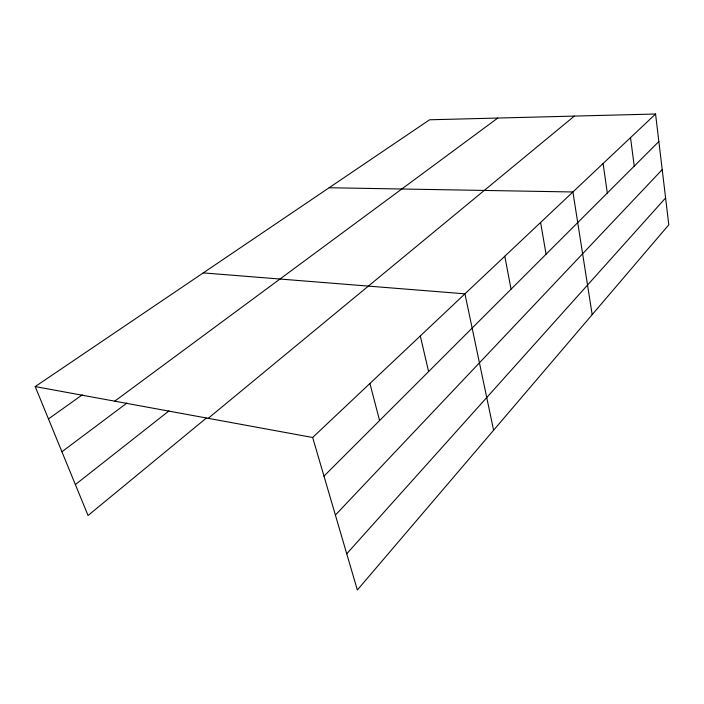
<?xml version="1.0" encoding="UTF-8"?>
<svg xmlns="http://www.w3.org/2000/svg" width="704" height="704" viewBox="0 0 704 704"><rect width="100%" height="100%" fill="white"/><g stroke="black" fill="none" stroke-linecap="round" stroke-linejoin="round"><path stroke-width="1.06" d="M346.738 553.766L665.588 197.956M335.394 515.073L662.209 169.638M323.972 476.124L658.856 141.522M312.655 437.492L655.565 114.013L668.8 224.822L357.35 589.987L312.655 437.492L35.2 386.584L88.053 515.504L206.281 418.123M208.19 418.326L574.341 116.09M75.372 484.581L168.978 410.898M61.917 451.757L126.87 403.093M114.726 401.174L497.79 118.043M48.462 418.924L82.21 394.882M35.2 386.584L429.581 119.786L655.565 114.013M329.138 187.739L572.915 191.981L592.178 314.653M203.245 272.897L464.948 293.832L493.601 430.241M369.917 383.469L379.588 420.561M420.288 335.958L428.604 371.58M504.803 256.238L511.06 289.186M540.593 222.473L546.066 254.214M603.09 163.522L607.306 193.019M630.52 137.641L634.234 166.118"/></g></svg>
